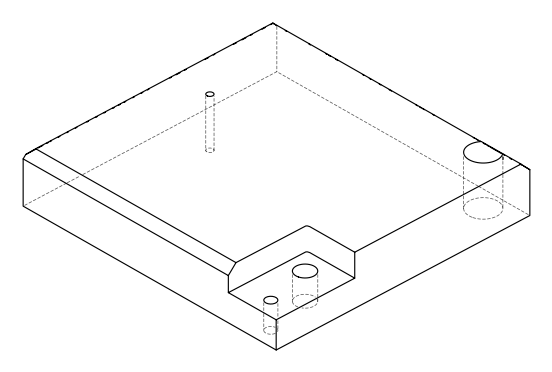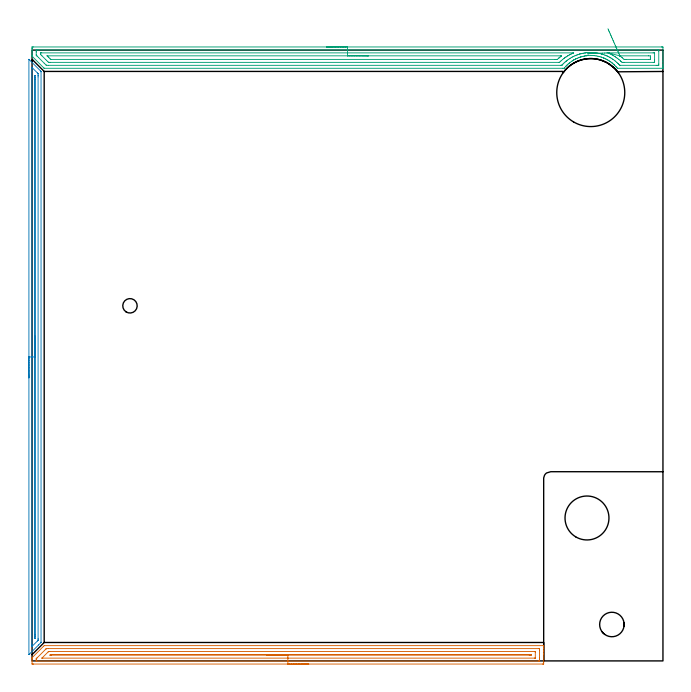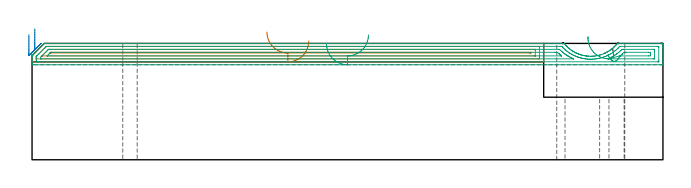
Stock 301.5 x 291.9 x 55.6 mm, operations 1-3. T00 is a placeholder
(PLAN: 11 operations, 7 tool changes, 77.7 min)
(1 AREA_MILL | FG_CHAMFER_SURFACE | UGT0205_001 | 7.92 min | 9676 mm3)
(2 AREA_MILL_1 | FG_CHAMFER_SURFACE_1 | UGT0205_001 | 6.84 min | 4777 mm3)
(3 AREA_MILL_2 | FG_CHAMFER_SURFACE_2 | UGT0205_001 | 9.71 min | 15572 mm3)
(4 MILL_CORNER_NOTCH_RECTANGULAR | CORNER_NOTCH_RECTANGULAR | NXT0201_008 | Follow Part, ap 1.5, ae 75% | 52.1 min | 132164 mm3)
(5 INDEXABLE_INSERT_DRILL_THROUGH_HOLE_FROM_SOLID | STEP1HOLE | NXT0302_013 | 0.24 min | 19241 mm3)
(6 DRILL_TO_ENLARGE_THROUGH_HOLE | STEP1HOLE | UGT0301_001 | 0.28 min | 26590 mm3)
(7 INDEXABLE_INSERT_DRILL_THROUGH_HOLE_FROM_SOLID_1 | STEP1HOLE_2 | NXT0302_013 | 0.14 min | 10340 mm3)
(8 SPOT_DRILL | STEP1HOLE_1 | NXT0321_9005460120000 | 0.03 min | 1 mm3)
(9 SPOT_DRILL_1 | STEP1HOLE_3 | NXT0321_9005460120000 | 0.03 min | 10 mm3)
(10 DRILL_THROUGH_HOLE_INTO_CENTER | STEP1HOLE_1 | UGT0301_190 | 0.25 min | 2063 mm3)
(11 DRILL_THROUGH_HOLE_INTO_CENTER_1 | STEP1HOLE_3 | NXT0301_088 | 0.15 min | 3209 mm3)
(TOOL UGT0205_001 | Chamfer Mill 20 x 3 x 45 deg. | D20 FL50 Z2)
(TOOL NXT0201_008 | ENDMILL 6mm [2P460-0600-NA 1630] | D6 FL26 Z6)
(TOOL NXT0302_013 | Index. Insert Drill 21mm [880-D2100L25-05] | D21 PA176 FL105 Z2)
(TOOL UGT0301_001 | Twist Drill 32.5 mm | D32.5 PA118 FL185 Z2)
(TOOL NXT0321_9005460120000 | NC Spot Drill, 142deg, 12mm, Carbide, Uncoated | D12 PA142 FL30 Z2)
(TOOL UGT0301_190 | Twist Drill 6.9 mm | D6.9 PA118 FL66 Z2)
(TOOL NXT0301_088 | Carbide Drill 11.7mm [860.1-1170-035A1-MM 2214] | D11.7 PA140 FL55 Z2)
(OP 1 AREA_MILL)
G17 G21 G94 G90
T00 M6
G54
G17 G0 G90 X132.25 Y-1.5 S1061 M3
G43 Z65.6 H0
Z56.8
G94 G1 X132.212 Z55.928 F250.
X132.098 Z55.063
X131.909 Z54.212
X131.647 Z53.38
X131.313 Z52.574
X130.91 Z51.8
X130.442 Z51.064
X129.91 Z50.372
X129.321 Z49.729
X128.678 Z49.14
X127.986 Z48.608
X127.25 Z48.14
X126.476 Z47.737
X125.67 Z47.403
X124.838 Z47.141
X123.986 Z46.952
X123.122 Z46.838
X122.25 Z46.8
X0.631
X0.405 Y-1.498 Z46.802
X0.003 Y-1.491 Z46.805
X0.001 Y-1.423 Z46.874
X0. Y-0.182 Z48.114
Y0.541 Z48.841
Y1.218 Z49.518
X0.002 Y1.34 Z49.639
X0.01 Y1.506 Z49.803
X0.081 Y1.579 Z49.877
X0.184 Y1.684 Z49.982
X5.431 Y6.931 Z55.23
X5.805 Y7.294 Z55.592
X5.996 Y7.3 Z55.6
X244.32
X244.491 Y7.305 Z55.595
X244.494 Y7.301 Z55.592
X244.5 Y6.94 Z55.24
Y6.705 Z55.004
Y5.982 Z54.277
Y4.74 Z53.037
Y3.34 Z51.636
Y-0.803 Z47.495
X244.497 Y-1.062 Z47.235
X244.49 Y-1.492 Z46.806
X244.309 Y-1.495 Z46.803
X243.869 Y-1.5 Z46.8
X122.25
Y-0.086 Z48.214
X2.321 Y-0.085 Z48.215
X2.044 Y-0.08 Z48.22
X2.016 Y-0.079 Z48.221
X2.01 Y-0.062 Z48.238
X2.004 Y-0.026 Z48.274
X2.002 Y0.008 Z48.308
X2. Y0.231 Z48.531
X2.002 Y0.699 Z48.999
X2.005 Y0.905 Z49.205
X2.01 Y1.008 Z49.308
X2.015 Y1.053 Z49.353
X2.036 Y1.076 Z49.376
X2.419 Y1.469 Z49.769
X2.474 Y1.525 Z49.825
X6.609 Y5.658 Z53.958
X6.724 Y5.769 Z54.069
X6.803 Y5.842 Z54.142
X6.846 Y5.879 Z54.179
X6.891 Y5.881 Z54.181
X6.99 Y5.883 Z54.183
X7.785 Y5.886 Z54.186
X7.882
X242.179 Y5.885 Z54.185
X242.456 Y5.88 Z54.18
X242.484 Y5.879 Z54.179
X242.49 Y5.862 Z54.162
X242.496 Y5.826 Z54.126
X242.498 Y5.792 Z54.092
X242.5 Y5.569 Z53.869
Y5.101 Z53.401
Y1.579 Z49.879
Y1.167 Z49.467
X242.497 Y0.699 Z48.999
X242.49 Y0.295 Z48.595
X242.47 Y-0.079 Z48.221
X242.081 Y-0.084 Z48.216
X241.983 Y-0.085 Z48.215
X122.25 Y-0.086 Z48.214
Y1.328 Z49.628
X5.102 Y1.329 Z49.629
X4.847 Y1.331 Z49.631
X4.775 Y1.333 Z49.633
X4.748 Y1.334 Z49.634
X4.806 Y1.398 Z49.698
X4.919 Y1.518 Z49.818
X4.979 Y1.579 Z49.879
X5.04 Y1.641 Z49.941
X7.702 Y4.302 Z52.602
X7.785 Y4.382 Z52.682
X7.871 Y4.46 Z52.76
X7.946 Y4.464 Z52.764
X8.105 Y4.468 Z52.768
X8.425 Y4.471 Z52.771
X240.292
X240.377 Y4.47 Z52.77
X240.444 Y4.467 Z52.767
X240.482 Y4.465 Z52.765
X240.49 Y4.425 Z52.725
X240.495 Y4.221 Z52.521
X240.499 Y4.017 Z52.317
Y1.376 Z49.676
X240.494 Y1.346 Z49.646
X240.489 Y1.335 Z49.635
X240.482 Y1.333 Z49.633
X240.42 Y1.33 Z49.63
X240.292 Y1.329 Z49.629
X122.25 Y1.328 Z49.628
Y2.743 Z51.043
X9.286
X8.8 Y2.746 Z51.046
X8.679 Y2.749 Z51.049
X8.612 Y2.753 Z51.053
X8.646 Y2.795 Z51.095
X8.653 Y2.803 Z51.103
X8.679 Y2.83 Z51.13
X8.842 Y2.986 Z51.286
X8.899 Y3.038 Z51.338
X8.926 Y3.05 Z51.35
X8.971 Y3.053 Z51.353
X9.254 Y3.056 Z51.356
X9.573 Y3.057 Z51.357
X9.861
X237.897
X238.216 Y3.055 Z51.355
X238.376 Y3.053 Z51.353
X238.475 Y3.05 Z51.35
X238.49 Y3.008 Z51.308
X238.491 Y2.9 Z51.2
X238.49 Y2.792 Z51.092
X238.475 Y2.749 Z51.049
X238.376 Y2.747 Z51.047
X238.215 Y2.744 Z51.044
X237.897 Y2.743 Z51.043
X237.609
X122.25
X121.378 Z51.081
X120.514 Z51.195
X119.662 Z51.383
X118.83 Z51.646
X118.024 Z51.98
X117.25 Z52.382
X116.514 Z52.851
X115.822 Z53.382
X115.179 Z53.972
X114.59 Z54.615
X114.058 Z55.307
X113.59 Z56.043
X113.187 Z56.816
X112.853 Z57.622
X112.591 Z58.454
X112.402 Z59.306
X112.288 Z60.171
X112.25 Z61.043
G0 Z65.6
M5
M2
(OP 2 AREA_MILL_1)
G17 G21 G94 G90
T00 M6
G54
G17 G0 G90 X-1.5 Y135.25 S1061 M3
G43 Z65.6 H0
Z59.8
G94 G1 Y135.288 Z58.928 F250.
Y135.402 Z58.063
Y135.591 Z57.212
Y135.853 Z56.38
Y136.187 Z55.574
Y136.59 Z54.8
Y137.058 Z54.064
Y137.59 Z53.372
Y138.179 Z52.729
Y138.822 Z52.14
Y139.514 Z51.608
Y140.25 Z51.14
Y141.024 Z50.737
Y141.83 Z50.403
Y142.662 Z50.141
Y143.514 Z49.952
Y144.378 Z49.838
Y145.25 Z49.8
X-1.499 Y287.415 Z49.799
X-1.496 Y287.473 Z49.803
X-1.493 Y287.483 Z49.804
X-1.446 Y287.447 Z49.852
X4.036 Y281.964 Z55.335
X4.223 Y281.775 Z55.52
X4.297 Y281.695 Z55.589
X4.3 Y281.518 Z55.6
Y8.982
X4.297 Y8.805 Z55.589
X4.222 Y8.72 Z55.519
X3.144 Y7.644 Z54.444
X-1.446 Y3.053 Z49.852
X-1.493 Y3.017 Z49.804
X-1.496 Y3.027 Z49.803
X-1.499 Y3.085 Z49.799
X-1.5 Y145.25 Z49.8
X-0.086 Z51.214
X-0.085 Y283.481 Z51.215
X-0.084 Y283.569 Z51.216
X-0.082 Y283.612 Z51.218
X-0.081 Y283.618 Z51.219
X-0.07 Y283.61 Z51.23
X0.244 Y283.305 Z51.544
X2.593 Y280.956 Z53.893
X2.758 Y280.789 Z54.058
X2.839 Y280.703 Z54.139
X2.877 Y280.661 Z54.177
X2.879 Y280.624 Z54.179
X2.884 Y279.993 Z54.184
X2.885 Y279.731 Z54.185
X2.886 Y279.098 Z54.186
Y10.769
X2.884 Y10.139 Z54.184
X2.88 Y9.876 Z54.18
X2.879 Y9.841 Z54.179
X2.849 Y9.806 Z54.149
X2.791 Y9.744 Z54.091
X2.703 Y9.654 Z54.003
X2.594 Y9.543 Z53.894
X0.245 Y7.195 Z51.545
X-0.005 Y6.953 Z51.295
X-0.057 Y6.905 Z51.243
X-0.079 Y6.892 Z51.221
X-0.081 Y6.93 Z51.219
X-0.084 Y7.195 Z51.216
X-0.085 Y7.548 Z51.215
X-0.086 Y7.828 Z51.214
Y145.25
X1.328 Z52.628
X1.329 Y278.91 Z52.629
X1.334 Y279.731 Z52.634
Y279.739
X1.361 Y279.731 Z52.661
X1.4 Y279.689 Z52.7
X1.465 Y278.837 Z52.765
X1.468 Y278.767 Z52.768
X1.471 Y277.943 Z52.771
Y277.87
Y12.483
X1.468 Y11.663 Z52.768
X1.465 Y11.596 Z52.765
X1.4 Y10.811 Z52.7
X1.383 Y10.787 Z52.683
X1.368 Y10.769 Z52.668
X1.349 Y10.759 Z52.649
X1.334 Y10.756 Z52.634
X1.332 Y10.769 Z52.632
X1.33 Y10.792 Z52.63
X1.329 Y10.843 Z52.629
X1.328 Y145.25 Z52.628
Y146.122 Z52.666
Y146.986 Z52.78
Y147.838 Z52.969
Y148.67 Z53.231
Y149.476 Z53.565
Y150.25 Z53.968
Y150.986 Z54.437
Y151.678 Z54.968
Y152.321 Z55.557
Y152.91 Z56.201
Y153.442 Z56.893
Y153.91 Z57.628
Y154.313 Z58.402
Y154.647 Z59.208
Y154.909 Z60.04
Y155.098 Z60.892
Y155.212 Z61.757
Y155.25 Z62.628
G0 Z65.6
M5
M2
(OP 3 AREA_MILL_2)
G17 G21 G94 G90
T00 M6
G54
G17 G0 G90 X140.75 Y293.4 S1061 M3
G43 Z65.6 H0
Z55.4
G94 G1 X140.788 Z54.528 F250.
X140.902 Z53.663
X141.091 Z52.812
X141.353 Z51.98
X141.687 Z51.174
X142.09 Z50.4
X142.558 Z49.664
X143.09 Z48.972
X143.679 Z48.329
X144.322 Z47.74
X145.014 Z47.208
X145.75 Z46.74
X146.524 Z46.337
X147.33 Z46.003
X148.162 Z45.741
X149.013 Z45.552
X149.878 Z45.438
X150.75 Z45.4
X300.878
X301.146 Y293.397 Z45.402
X301.49 Y293.392 Z45.406
X301.5 Y293.043 Z45.755
Y286.512 Z52.283
Y285.074 Z53.723
Y284.723 Z54.072
Y284.023 Z54.777
Y283.693 Z55.107
X301.493 Y283.268 Z55.523
X301.49 Y283.203 Z55.588
X301.325 Y283.2 Z55.6
X279.878
X279.736 Y283.203 Z55.589
X279.652 Y283.292 Z55.504
X279.431 Y283.559 Z55.24
X279.352 Y283.654 Z55.145
X279.141 Y283.896 Z54.904
X278.924 Y284.133 Z54.666
X278.459 Y284.617 Z54.183
X278.25 Y284.822 Z53.978
X278.036 Y285.022 Z53.778
X277.566 Y285.441 Z53.358
X277.282 Y285.677 Z53.12
X277.197 Y285.745 Z53.051
X276.994 Y285.911 Z52.888
X276.673 Y286.153 Z52.646
X276.229 Y286.466 Z52.332
X276.162 Y286.512 Z52.287
X275.735 Y286.799 Z51.999
X275.313 Y287.056 Z51.744
X274.971 Y287.254 Z51.546
X274.887 Y287.303 Z51.497
X274.516 Y287.5 Z51.294
X274.155 Y287.688 Z51.111
X273.994 Y287.765 Z51.034
X273.945 Y287.787 Z51.012
X273.623 Y287.931 Z50.864
X273.549 Y287.966 Z50.831
X273.464 Y288.002 Z50.797
X273.29 Y288.075 Z50.724
X273.176 Y288.121 Z50.675
X273.101 Y288.153 Z50.644
X272.208 Y288.487 Z50.312
X271.944 Y288.578 Z50.222
X271.315 Y288.756 Z50.042
X270.421 Y288.975 Z49.822
X269.528 Y289.14 Z49.657
X268.635 Y289.258 Z49.54
X267.814 Y289.315 Z49.476
X267.742 Y289.32 Z49.471
X267.568 Y289.324 Z49.468
X267.024 Y289.334 Z49.454
X266.849 Y289.337
X265.956 Y289.306 Z49.489
X265.817 Y289.293 Z49.503
X265.133 Y289.227 Z49.565
X265.063 Y289.222 Z49.573
X264.768 Y289.179 Z49.617
X264.687 Y289.166 Z49.627
X264.17 Y289.092 Z49.705
X263.93 Y289.042 Z49.756
X263.346 Y288.919 Z49.877
X263.277 Y288.905 Z49.892
X262.384 Y288.674 Z50.125
X262.285 Y288.645 Z50.154
X262.056 Y288.577 Z50.221
X261.813 Y288.491 Z50.306
X261.559 Y288.4 Z50.393
X261.491 Y288.377 Z50.419
X261.398 Y288.342 Z50.457
X261.294 Y288.3 Z50.499
X261.112 Y288.225 Z50.568
X260.598 Y288.023 Z50.774
X260.218 Y287.855 Z50.945
X259.882 Y287.704 Z51.094
X259.846 Y287.688 Z51.11
X259.772 Y287.65 Z51.147
X259.705 Y287.616 Z51.181
X259.256 Y287.38 Z51.42
X258.878 Y287.167 Z51.63
X258.812 Y287.13 Z51.667
X258.776 Y287.108 Z51.689
X258.431 Y286.898 Z51.898
X258.285 Y286.81 Z51.988
X258.267 Y286.799 Z51.999
X257.918 Y286.569 Z52.228
X257.004 Y285.911 Z52.888
X256.657 Y285.626 Z53.174
X256.564 Y285.55 Z53.249
X256.132 Y285.179 Z53.62
X255.963 Y285.021 Z53.777
X255.75 Y284.816 Z53.981
X255.598 Y284.669 Z54.129
X255.239 Y284.309 Z54.488
X255.077 Y284.133 Z54.666
X254.41 Y283.366 Z55.433
X254.346 Y283.292 Z55.506
X254.265 Y283.205 Z55.59
X253.517 Y283.2 Z55.6
X5.983
X5.805 Y283.204 Z55.59
X5.701 Y283.298 Z55.5
X0.324 Y288.675 Z50.123
X0.251 Y288.747 Z50.049
X0.039 Y288.961 Z49.839
X0.026 Y288.975 Z49.825
X0.001 Y289.01 Z49.788
X0. Y289.194 Z49.604
Y289.272 Z49.526
Y290.088 Z48.706
Y291.333 Z47.464
Y291.877 Z46.917
Y292.499 Z46.296
Y292.771 Z46.024
X0.003 Y293.39 Z45.406
X0.006 Y293.392 Z45.404
X0.622 Y293.4 Z45.4
X150.75
Y291.986 Z46.814
X299.091 Y291.985 Z46.815
X299.2
X299.418 Y291.981 Z46.819
X299.476 Y291.979 Z46.821
X299.49 Y291.968 Z46.832
X299.494 Y291.935 Z46.865
X299.497 Y291.877 Z46.923
X299.5 Y291.468 Z47.332
X299.499 Y285.209 Z53.591
X299.492 Y284.723 Z54.077
X299.49 Y284.628 Z54.172
X299.309 Y284.62 Z54.18
X299.198 Y284.616 Z54.184
X299.091 Y284.615 Z54.185
X298.306 Y284.614 Z54.186
X281.219 Y284.615 Z54.185
X281.11 Y284.617 Z54.183
X280.894 Y284.621 Z54.179
X280.851 Y284.642 Z54.158
X280.823 Y284.669 Z54.131
X280.767 Y284.723 Z54.077
X280.325 Y285.188 Z53.612
X280.111 Y285.404 Z53.396
X279.892 Y285.618 Z53.182
X279.431 Y286.043 Z52.757
X278.892 Y286.512 Z52.288
X278.538 Y286.801 Z51.999
X277.726 Y287.406 Z51.394
X277.644 Y287.465 Z51.335
X277.458 Y287.592 Z51.208
X276.75 Y288.038 Z50.762
X276.306 Y288.3 Z50.5
X275.857 Y288.55 Z50.25
X275.324 Y288.833 Z49.967
X274.963 Y289.004 Z49.796
X274.886 Y289.039 Z49.761
X274.534 Y289.194 Z49.606
X274.07 Y289.384 Z49.416
X273.757 Y289.507 Z49.293
X273.176 Y289.718 Z49.082
X272.85 Y289.831 Z48.969
X272.399 Y289.972 Z48.828
X272.33 Y289.992 Z48.808
X272.282 Y290.006 Z48.794
X271.981 Y290.088 Z48.712
X271.389 Y290.233 Z48.567
X271.2 Y290.277 Z48.523
X270.495 Y290.417 Z48.383
X270.091 Y290.493 Z48.307
X269.601 Y290.563 Z48.237
X269.055 Y290.635 Z48.165
X268.708 Y290.668 Z48.132
X268.081 Y290.715 Z48.085
X267.814 Y290.731 Z48.069
X267.153 Y290.75 Z48.05
X267.025 Y290.752 Z48.048
X266.921 Y290.75 Z48.05
X266.278 Y290.731 Z48.069
X266.027 Y290.72 Z48.08
X265.437 Y290.679 Z48.121
X265.133 Y290.651 Z48.149
X264.625 Y290.597 Z48.203
X264.444 Y290.575 Z48.225
X264.24 Y290.545 Z48.255
X263.845 Y290.483 Z48.317
X263.346 Y290.389 Z48.411
X263.097 Y290.337 Z48.463
X262.453 Y290.195 Z48.605
X262.366 Y290.175 Z48.625
X262.028 Y290.088 Z48.712
X261.657 Y289.99 Z48.81
X261.614 Y289.978 Z48.822
X261.559 Y289.961 Z48.839
X260.98 Y289.774 Z49.026
X260.845 Y289.728 Z49.072
X260.665 Y289.663 Z49.137
X260.326 Y289.533 Z49.267
X259.772 Y289.317 Z49.483
X259.685 Y289.281 Z49.519
X259.48 Y289.194 Z49.606
X258.878 Y288.921 Z49.879
X258.461 Y288.717 Z50.083
X257.984 Y288.468 Z50.332
X257.876 Y288.409 Z50.391
X257.686 Y288.3 Z50.5
X257.091 Y287.941 Z50.859
X256.764 Y287.733 Z51.067
X256.278 Y287.406 Z51.394
X256.23 Y287.373 Z51.427
X255.717 Y286.993 Z51.807
X255.304 Y286.678 Z52.122
X255.211 Y286.604 Z52.196
X255.1 Y286.512 Z52.288
X254.731 Y286.191 Z52.609
X254.41 Y285.905 Z52.895
X254.108 Y285.618 Z53.182
X253.81 Y285.323 Z53.477
X253.516 Y285.025 Z53.775
X253.372 Y284.868 Z53.932
X253.24 Y284.723 Z54.077
X253.176 Y284.656 Z54.144
X253.15 Y284.63 Z54.17
X253.058 Y284.621 Z54.179
X252.841 Y284.616 Z54.184
X252.731 Y284.615 Z54.185
X7.771 Y284.614 Z54.186
X6.984 Y284.617 Z54.183
X6.877 Y284.619 Z54.181
X6.846 Y284.621 Z54.179
X6.809 Y284.652 Z54.148
X6.732 Y284.723 Z54.077
X5.983 Y285.466 Z53.334
X5.832 Y285.618 Z53.182
X3.15 Y288.3 Z50.5
X2.409 Y289.041 Z49.759
X2.257 Y289.194 Z49.606
X2.106 Y289.35 Z49.45
X2.01 Y289.452 Z49.348
X2.006 Y289.501 Z49.299
X2.002 Y289.602 Z49.198
X2. Y290.982 Z47.818
X2.001 Y291.391 Z47.409
X2.008 Y291.877 Z46.923
X2.01 Y291.972 Z46.828
X2.191 Y291.981 Z46.819
X2.301 Y291.984 Z46.816
X2.409 Y291.985 Z46.815
X3.194 Y291.986 Z46.814
X150.75
Y290.572 Z48.228
X258.568 Y290.571 Z48.229
X258.654 Y290.57 Z48.23
X258.78 Y290.566 Z48.234
X258.808 Y290.564 Z48.236
X258.79 Y290.556 Z48.244
X258.726 Y290.526 Z48.274
X257.984 Y290.202 Z48.598
X257.906 Y290.167 Z48.633
X257.739 Y290.088 Z48.712
X257.307 Y289.872 Z48.928
X257.091 Y289.761 Z49.039
X256.724 Y289.561 Z49.239
X256.197 Y289.266 Z49.534
X256.152 Y289.239 Z49.561
X256.077 Y289.194 Z49.606
X255.602 Y288.896 Z49.904
X255.304 Y288.704 Z50.096
X255.063 Y288.541 Z50.259
X254.718 Y288.3 Z50.5
X254.539 Y288.171 Z50.629
X254.41 Y288.076 Z50.724
X254.031 Y287.785 Z51.015
X253.547 Y287.406 Z51.394
X253.53 Y287.392 Z51.408
X253.516 Y287.38 Z51.42
X253.056 Y286.972 Z51.828
X252.623 Y286.582 Z52.218
X252.586 Y286.548 Z52.252
X252.549 Y286.512 Z52.288
X252.134 Y286.107 Z52.693
X252.072 Y286.05 Z52.75
X252.055 Y286.036 Z52.764
X252.03 Y286.033 Z52.767
X251.97 Y286.031 Z52.769
X251.729 Y286.029 Z52.771
X8.664
X8.252 Y286.03 Z52.77
X8.012 Y286.033 Z52.767
X7.896 Y286.035 Z52.765
X7.771 Y286.139 Z52.661
X7.391 Y286.512 Z52.288
X6.877 Y287.022 Z51.778
X6.493 Y287.406 Z51.394
X4.706 Y289.194 Z49.606
X4.196 Y289.707 Z49.093
X4.013 Y289.898 Z48.902
X4.007 Y290.088 Z48.712
X4.003 Y290.281 Z48.519
X4.01 Y290.481 Z48.319
X4.024 Y290.565 Z48.235
X4.076 Y290.567 Z48.233
X4.196 Y290.569 Z48.231
X4.607 Y290.571 Z48.229
X150.75 Y290.572 Z48.228
Y289.157 Z49.643
X252.66
X252.98 Y289.155 Z49.645
X253.06 Y289.152 Z49.648
X253.081 Y289.15 Z49.65
X253.077 Y289.146 Z49.654
X253.038 Y289.114 Z49.686
X252.623 Y288.797 Z50.003
X252.346 Y288.577 Z50.223
X252.004 Y288.3 Z50.5
X251.854 Y288.175 Z50.625
X251.729 Y288.068 Z50.732
X251.041 Y287.461 Z51.339
X250.835 Y287.446 Z51.354
X250.797 Y287.444 Z51.356
X249.942 Y287.443 Z51.357
X9.093
X8.986 Y287.445 Z51.355
X8.933 Y287.448 Z51.352
X8.911 Y287.45 Z51.35
X8.876 Y287.483 Z51.317
X8.664 Y287.686 Z51.114
X8.049 Y288.3 Z50.5
X7.771 Y288.579 Z50.221
X7.319 Y289.037 Z49.763
X7.215 Y289.146 Z49.654
X7.213 Y289.151 Z49.649
X7.227 Y289.153 Z49.647
X7.275 Y289.156 Z49.644
X7.374 Y289.157 Z49.643
X150.75
X151.622 Z49.681
X152.486 Z49.795
X153.338 Z49.983
X154.17 Z50.246
X154.976 Z50.58
X155.75 Z50.982
X156.486 Z51.451
X157.178 Z51.982
X157.821 Z52.572
X158.41 Z53.215
X158.941 Z53.907
X159.41 Z54.643
X159.813 Z55.416
X160.147 Z56.222
X160.409 Z57.054
X160.598 Z57.906
X160.712 Z58.771
X160.75 Z59.643
G0 Z65.6
X265.674 Y290.166
Z58.643
G1 X265.676 Z57.771
X265.753 Y290.169 Z56.902
X265.906 Y290.176 Z56.043
X266.133 Y290.185 Z55.201
X266.433 Y290.198 Z54.381
X266.803 Y290.213 Z53.591
X267.24 Y290.231 Z52.837
X267.742 Y290.252 Z52.123
X268.303 Y290.276 Z51.456
X268.921 Y290.302 Z50.84
X269.589 Y290.33 Z50.281
X270.304 Y290.359 Z49.782
X271.06 Y290.391 Z49.347
X271.851 Y290.424 Z48.98
X272.67 Y290.458 Z48.683
X273.513 Y290.494 Z48.459
X274.371 Y290.529 Z48.309
X275.24 Y290.566 Z48.234
X275.313 Y290.569 Z48.231
X275.375 Y290.571 Z48.229
X275.504
X275.857 Y290.572 Z48.228
X296.821 Y290.571 Z48.229
X297.304 Y290.569 Z48.231
X297.464 Y290.566 Z48.234
X297.484 Y290.565 Z48.235
X297.49 Y290.52 Z48.28
X297.495 Y290.416 Z48.384
X297.499 Y290.285 Z48.515
X297.5 Y287.21 Z51.59
X297.499 Y286.512 Z52.288
X297.498 Y286.318 Z52.482
X297.49 Y286.12 Z52.68
X297.476 Y286.035 Z52.765
X297.424 Y286.033 Z52.767
X297.304 Y286.031 Z52.769
X296.893 Y286.029 Z52.771
X283.006
X282.594 Y286.03 Z52.77
X282.112 Y286.034 Z52.766
X281.956 Y286.036 Z52.764
X281.448 Y286.512 Z52.288
X281.219 Y286.723 Z52.077
X280.446 Y287.406 Z51.394
X280.325 Y287.508 Z51.292
X279.831 Y287.9 Z50.9
X279.431 Y288.194 Z50.606
X279.282 Y288.3 Z50.5
X278.84 Y288.605 Z50.195
X278.538 Y288.802 Z49.998
X277.915 Y289.194 Z49.606
X277.644 Y289.353 Z49.447
X277.173 Y289.617 Z49.183
X276.75 Y289.841 Z48.959
X276.259 Y290.088 Z48.712
X275.857 Y290.275 Z48.525
X275.515 Y290.43 Z48.37
X275.414 Y290.476 Z48.324
X275.332 Y290.515 Z48.285
X275.24 Y290.566 Z48.234
X280.919 Y289.152 Z49.648
X280.922 Y289.153 Z49.647
X280.963 Y289.156 Z49.644
X281.048 Y289.157 Z49.643
X281.219
X294.66
X295.471 Y289.15 Z49.65
X295.5 Y288.317 Z50.483
Y288.3 Z50.5
Y287.861 Z50.939
X295.499 Y287.642 Z51.158
X295.497 Y287.532 Z51.268
X295.494 Y287.478 Z51.322
X295.491 Y287.454 Z51.346
X295.474 Y287.449 Z51.351
X294.623 Y287.443 Z51.357
X294.586
X283.899
X283.044 Y287.444 Z51.356
X283.006 Y287.446 Z51.354
X282.962 Y287.45 Z51.35
X282.112 Y288.204 Z50.596
X282.061 Y288.248 Z50.552
X281.998 Y288.3 Z50.5
X281.219 Y288.914 Z49.886
X281.009 Y289.076 Z49.724
X280.921 Y289.147 Z49.653
X280.919 Y289.152 Z49.648
X280.649 Y289.764 Z49.088
X280.361 Y290.418 Z48.588
X280.057 Y291.11 Z48.152
X279.738 Y291.833 Z47.784
X279.408 Y292.584 Z47.486
X279.068 Y293.355 Z47.261
X278.722 Y294.142 Z47.11
X278.372 Y294.937 Z47.035
X278.02 Y295.735
X277.67 Y296.531 Z47.112
X277.324 Y297.317 Z47.264
X276.984 Y298.088 Z47.49
X276.654 Y298.838 Z47.789
X276.336 Y299.562 Z48.158
X276.031 Y300.253 Z48.595
X275.743 Y300.907 Z49.095
X275.474 Y301.518 Z49.657
X275.226 Y302.082 Z50.274
G0 Z65.6
M5
M2
